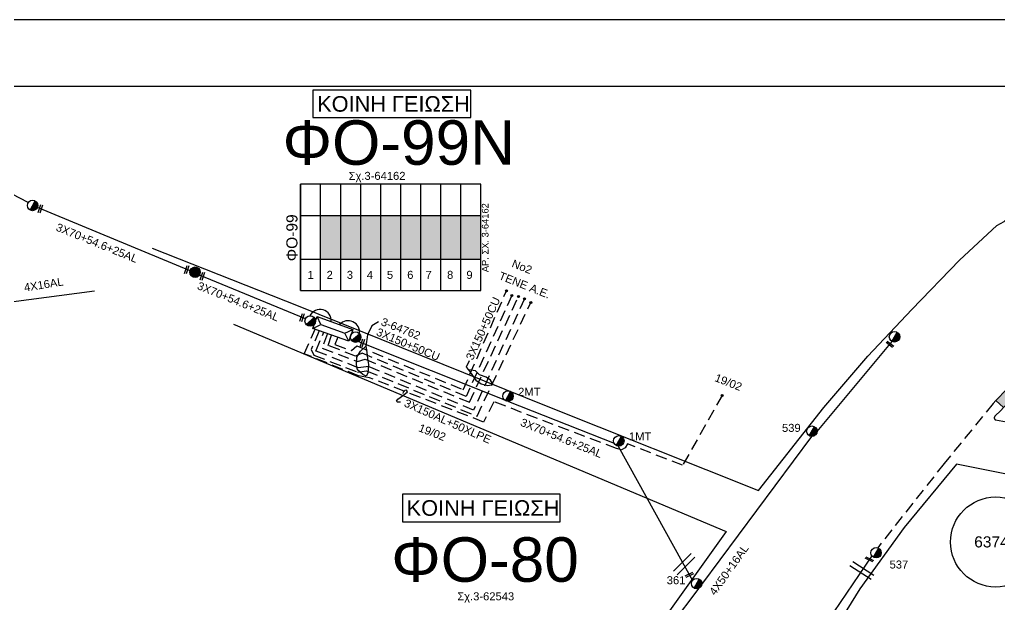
# Model space of a CAD drawing. Header units: millimetres. Extents: x 1113 to 5794, y 757 to 3537.
# Drawn here: x 1224.6 to 1445, y 1652.3 to 1783.7 of the extents above; entities that cross this region are included whole.
import ezdxf
from ezdxf.enums import TextEntityAlignment as Align

# ---------------------------------------------------------------- set-up
doc = ezdxf.new("R2010")
doc.units = ezdxf.units.MM
doc.linetypes.add('DASHED', pattern=[19.05, 12.7, -6.35])
for name, color, linetype in [('Link Box 4 Διευθύνσεων', 7, 'Continuous'), ('Άγνωστα', 7, 'Continuous'), ('Ασφαλειοκιβώτια Χ.Τ 9 αναχωρήσεων', 7, 'Continuous'), ('Γυμνά εναέρια ΧΤ και ΦΟΠ (3Φ)   4x50+16AL', 7, 'Continuous'), ('Εναέρια παροχή ΧΤ 4x16', 7, 'SYN_LINE'), ('Επιγραφές - Σχήματα', 7, 'Continuous'), ('Καλώδια ΧΤ   3x150+50CU', 7, 'DASHED'), ('Καλώδια ΧΤ   3x150AL+50XLPE', 7, 'DASHED'), ('Μηχανική τομή', 7, 'Continuous'), ('Στύλος Ξύλινος', 7, 'Continuous'), ('Στύλος Ξύλινος @ 1', 7, 'Continuous'), ('Στύλος ΦΜ', 7, 'Continuous'), ('Στύλος ΦΜ @ 1', 7, 'Continuous'), ('Συνδέσεις', 7, 'Continuous'), ('Συνεστραμμένα ΧΤ   3x70+54.6+25 AL', 7, 'SYN_LINE'), ('Τομή', 7, 'Continuous'), ('Υποσταθμός εναέριος 2 στύλων', 7, 'Continuous'), ('Υποσταθμός πόλεως', 7, 'Continuous'), ('Υπόβαθρο ΔΕΗ', 7, 'Continuous')]:
    doc.layers.add(name, color=color, linetype=linetype)
doc.styles.get("Standard").update_dxf_attribs({"font": 'arial.ttf'})
doc.linetypes.add('SYN_LINE', pattern='A,0.5,-0.0001,["/\\/\\/\\/",Standard,S=0.1,R=0,X=0,Y=-0.05],-0.25', length=0.7501)

# ---------------------------------------------------------------- blocks, each defined once
blk = doc.blocks.new('ΥΠΑΡΧΩΝ ΤΣΙΜΕΝΤΕΝΙΟΣ ΣΤΥΛΟΣ')
at = {"layer": 'Στύλος ΦΜ'}
blk.add_hatch(color=7, dxfattribs=at).paths.add_polyline_path([(-1.29, -2.28, 0.574793), (2.62, 0, 0.268822), (1.3, 2.27)])
at = {"layer": 'Στύλος ΦΜ', "color": 7}
blk.add_line((-1.29, -2.28), (1.3, 2.27), dxfattribs=at)
blk.add_circle((0, 0), 2.62, dxfattribs=at)
at = {"layer": 'Στύλος ΦΜ', "flags": 4}
for tag, p in [('ΑΡΙΘΜΟΣ', (-4.68, 8.05)), ('ΤΥΠΟΣ', (-4.91, 3.03))]:
    blk.add_attdef(tag, p, '', height=4, dxfattribs=at)
blk = doc.blocks.new('ΥΠΑΡΧΩΝ ΞΥΛΙΝΟΣ ΣΤΥΛΟΣ')
at = {"layer": 'Στύλος Ξύλινος'}
h = blk.add_hatch(color=7, dxfattribs=at)
h.paths.add_polyline_path([(-2.62, 0, 0.270008), (-1.29, -2.28), (1.3, 2.27, 0.576266)])
h.paths.add_polyline_path([(-1.29, -2.28, 0.574793), (2.62, 0, 0.268822), (1.3, 2.27)])
at = {"layer": 'Στύλος Ξύλινος', "color": 7}
blk.add_line((-1.29, -2.28), (1.3, 2.27), dxfattribs=at)
blk.add_circle((0, 0), 2.62, dxfattribs=at)
at = {"layer": 'Στύλος Ξύλινος', "flags": 4}
for tag, p in [('ΑΡΙΘΜΟΣ', (-4.91, 8.6)), ('ΤΥΠΟΣ', (-4.85, 3.39))]:
    blk.add_attdef(tag, p, '', height=4, dxfattribs=at)
blk = doc.blocks.new('ΥΠΟΣΤΑΘΜΟΣ ΕΝΑΕΡΙΟΣ ΕΠΙ 2 ΣΤΥΛΩΝ')
at = {"layer": 'Υποσταθμός εναέριος 2 στύλων', "linetype": 'Continuous'}
for points in [[(-11.97, -2.11, 0.574793), (-8.45, -0.07, 0.268822), (-9.64, 1.98)], [(9.68, -2.15, 0.574793), (13.19, -0.1, 0.268822), (12.01, 1.95)]]:
    blk.add_hatch(color=256, dxfattribs=at).paths.add_polyline_path(points)
for p, q in [((-11.97, -2.11), (-9.64, 1.98)), ((9.68, -2.15), (12.01, 1.95))]:
    blk.add_line(p, q, dxfattribs=at)
for centre in [(-10.81, -0.07), (10.84, -0.1)]:
    blk.add_circle(centre, 2.36, dxfattribs=at)
at = {"layer": 'Υποσταθμός πόλεως', "linetype": 'Continuous', "ltscale": 40}
blk.add_lwpolyline([(-8.57, 2.82), (8.57, 2.82), (8.57, -2.82), (-8.57, -2.82)], close=True, dxfattribs=at)
for points in [[(-5.75, 0), (-8.57, 2.82)], [(-8.57, -2.82), (-5.75, 0)], [(-5.75, 0), (5.75, 0)], [(5.75, 0), (8.57, 2.82)], [(8.57, -2.82), (5.75, 0)]]:
    blk.add_lwpolyline(points, dxfattribs=at)
at = {"layer": 'Υποσταθμός εναέριος 2 στύλων', "ltscale": 40, "flags": 1}
for tag, p in [('ΜΕΤΑΣΧΗΜΑΤΙΣΜΟΣ', (14.09, 2.51)), ('ΙΣΧΥΣ', (14.07, -0.28)), ('ΑΡΙΘΜΟΣ', (14.19, -3))]:
    blk.add_attdef(tag, p, '', height=1.8, dxfattribs=at)
blk = doc.blocks.new('LINK BOX 4 ΑΝΑΧΩΡΗΣΕΩΝ')
at = {"layer": 'Link Box 4 Διευθύνσεων', "ltscale": 40}
blk.add_hatch(color=256, dxfattribs=at).paths.add_polyline_path([(-3.54, 0), (-3.54, -4.67), (3.54, -4.67), (3.54, 0)])
for p, q in [((-3.54, 0), (-5.33, 0)), ((5.33, 0), (3.54, 0)), ((-3.54, -4.67), (-5.33, -4.67)), ((5.33, -4.67), (3.54, -4.67))]:
    blk.add_line(p, q, dxfattribs=at)
blk.add_lwpolyline([(-3.54, -4.67), (-3.54, 0), (3.54, 0), (3.54, -4.67)], close=True, dxfattribs=at)
blk = doc.blocks.new('ΜΗΧΑΝΙΚΗ ΤΟΜΗ')
at = {"layer": 'Μηχανική τομή', "ltscale": 40}
for p, q in [((-1.89, 0.78), (1.89, 0.78)), ((1.89, 0), (-1.89, 0))]:
    blk.add_line(p, q, dxfattribs=at)
blk = doc.blocks.new('ΤΟΜΗ')
at = {"layer": 'Τομή', "ltscale": 40}
for p, q in [((-5.68, 0), (5.68, 0)), ((5.68, -2.33), (-5.68, -2.33))]:
    blk.add_line(p, q, dxfattribs=at)
blk = doc.blocks.new('_ΣΥΝΔΕΣΗ')
at = {"layer": 'Συνδέσεις', "linetype": 'SYN_LINE', "ltscale": 40}
blk.add_hatch(color=256, dxfattribs=at).paths.add_polyline_path([(0.5, -0.01, 1), (-0.5, -0.01, 1)])
at = {"layer": 'Συνδέσεις'}
blk.add_circle((0, -0.01), 0.5, dxfattribs=at)
blk = doc.blocks.new('ΑΣΦΑΛΕΙΟΚΙΒΩΤΙΟ ΥΠΟΣΤΑΘΜΟΥ 9 ΑΝΑΧΩΡΗΣΕΩΝ')
at = {"layer": 'Ασφαλειοκιβώτια Χ.Τ 9 αναχωρήσεων', "ltscale": 40}
for p, q in [((-23.8, 40.36), (24.02, 40.36)), ((-9.72, 40.36), (-9.72, -40.64)), ((9.94, 40.36), (9.94, -40.64)), ((-23.8, 31.36), (24.02, 31.36)), ((-23.8, 22.36), (24.02, 22.36)), ((-23.8, 13.36), (24.02, 13.36)), ((-23.8, 4.36), (24.02, 4.36)), ((-23.8, -4.64), (24.02, -4.64)), ((-23.8, -13.64), (24.02, -13.64)), ((-23.8, -22.64), (24.02, -22.64)), ((-23.8, -31.64), (24.02, -31.64))]:
    blk.add_line(p, q, dxfattribs=at)
at = {"layer": 'Ασφαλειοκιβώτια Χ.Τ 9 αναχωρήσεων'}
blk.add_lwpolyline([(-23.8, -40.64), (24.02, -40.64), (24.02, 40.36), (-23.8, 40.36)], close=True, dxfattribs=at)
for s, p in [('1', (-18.61, 37.24)), ('2', (-18.61, 28.67)), ('3', (-18.61, 19.6)), ('4', (-18.61, 10.58)), ('5', (-18.61, 1.57)), ('6', (-18.61, -7.57)), ('7', (-18.61, -15.81)), ('8', (-18.61, -25.5)), ('9', (-18.61, -34.19))]:
    blk.add_text(s, height=3.6, rotation=270, dxfattribs=at).set_placement(p)
at = {"layer": 'Ασφαλειοκιβώτια Χ.Τ 9 αναχωρήσεων', "ltscale": 40}
for tag, height, p in [('ΟΝΟΜΑ', 5, (-0.16, 44.31)), ('ΚΕΙΜΕΝΟ 1', 2, (17.06, 35.59)), ('ΚΕΙΜΕΝΟ 2', 2, (17.06, 26.88)), ('ΚΕΙΜΕΝΟ 3', 2, (17.06, 17.69)), ('ΚΕΙΜΕΝΟ 4', 2, (17.06, 8.71)), ('ΚΕΙΜΕΝΟ 5', 2, (17.06, -0.13)), ('ΚΕΙΜΕΝΟ 6', 2, (17.06, -9.05)), ('ΚΕΙΜΕΝΟ 7', 2, (17.06, -18.13)), ('ΚΕΙΜΕΝΟ 8', 2, (17.06, -26.85)), ('ΚΕΙΜΕΝΟ 9', 2, (17.06, -35.99)), ('ΣΧ', 2, (-0.1, -42.64))]:
    blk.add_attdef(tag, text='', height=height, dxfattribs=at).set_placement(p, align=Align.MIDDLE_CENTER)

msp = doc.modelspace()

# ---------------------------------------------------------------- hatches: boundary and pattern name
at = {"layer": 'Επιγραφές - Σχήματα', "lineweight": -3}
h = msp.add_hatch(color=133, dxfattribs=at)
h.dxf.hatch_style = 1
h.paths.add_polyline_path([(1292.35, 1729.89), (1296.85, 1729.89), (1296.85, 1739.72), (1292.35, 1739.72)])
h = msp.add_hatch(color=5, dxfattribs=at)
h.dxf.hatch_style = 1
h.paths.add_polyline_path([(1296.85, 1729.89), (1301.35, 1729.89), (1301.35, 1739.72), (1296.85, 1739.72)])
h = msp.add_hatch(color=2, dxfattribs=at)
h.dxf.hatch_style = 1
h.paths.add_polyline_path([(1305.85, 1739.72), (1301.35, 1739.72), (1301.35, 1729.89), (1305.85, 1729.89)])
h = msp.add_hatch(color=6, dxfattribs=at)
h.dxf.hatch_style = 1
h.paths.add_polyline_path([(1310.35, 1739.72), (1305.85, 1739.72), (1305.85, 1729.89), (1310.35, 1729.89)])
h = msp.add_hatch(color=1, dxfattribs=at)
h.dxf.hatch_style = 1
h.paths.add_polyline_path([(1314.85, 1739.72), (1310.35, 1739.72), (1310.35, 1729.89), (1314.85, 1729.89)])
h = msp.add_hatch(color=30, dxfattribs=at)
h.dxf.hatch_style = 1
h.paths.add_polyline_path([(1314.85, 1729.89), (1319.35, 1729.89), (1319.35, 1739.72), (1314.85, 1739.72)])
h = msp.add_hatch(color=173, dxfattribs=at)
h.dxf.hatch_style = 1
h.paths.add_polyline_path([(1323.85, 1739.72), (1319.35, 1739.72), (1319.35, 1729.89), (1323.85, 1729.89)])
h = msp.add_hatch(color=85, dxfattribs=at)
h.dxf.hatch_style = 1
h.paths.add_polyline_path([(1328.35, 1739.72), (1323.85, 1739.72), (1323.85, 1729.89), (1328.35, 1729.89)])

# ---------------------------------------------------------------- linework, layer by layer
at = {"layer": 'Άγνωστα', "color": 62, "linetype": 'DASHED', "lineweight": -3, "ltscale": 0.2}
msp.add_lwpolyline([(1445.33, 1695.84), (1444.03, 1694.58, 0.505425), (1444.14, 1693.76), (1460.29, 1690.63), (1458.12, 1680.51), (1510.54, 1669.86)], format="xyb", dxfattribs=at)
at = {"layer": 'Γυμνά εναέρια ΧΤ και ΦΟΠ (3Φ)   4x50+16AL', "color": 30, "lineweight": -3}
for points in [[(1404.02, 1691.11), (1420.93, 1711.35)], [(1378.08, 1656.73), (1402.85, 1690.01)], [(1358.79, 1631.2), (1377.48, 1655.9)]]:
    msp.add_lwpolyline(points, dxfattribs=at)
at = {"layer": 'Γυμνά εναέρια ΧΤ και ΦΟΠ (3Φ)   4x50+16AL', "color": 133, "lineweight": -3}
msp.add_lwpolyline([(1416.33, 1663.19), (1403.52, 1644.29)], dxfattribs=at)
at = {"layer": 'Εναέρια παροχή ΧΤ 4x16', "color": 1, "lineweight": -3, "ltscale": 20}
msp.add_lwpolyline([(1222.72, 1720.3), (1241.49, 1722.77)], dxfattribs=at)
at = {"layer": 'Επιγραφές - Σχήματα', "lineweight": -3}
for points in [[(1112.77, 1783.73), (3154.51, 1783.73), (3154.51, 757.28), (1112.77, 757.28)], [(1127.77, 1768.73), (3139.51, 1768.73), (3139.51, 772.28), (1127.77, 772.28)]]:
    msp.add_lwpolyline(points, close=True, dxfattribs=at)
at = {"layer": 'Επιγραφές - Σχήματα', "color": 190, "lineweight": -3}
for points in [[(1290.61, 1761.7), (1326.12, 1761.7), (1326.12, 1767.87), (1290.61, 1767.87)], [(1310.74, 1670.85), (1346.25, 1670.85), (1346.25, 1677.03), (1310.74, 1677.03)]]:
    msp.add_lwpolyline(points, close=True, dxfattribs=at)
at = {"layer": 'Επιγραφές - Σχήματα', "lineweight": -3}
for points in [[(1305.33, 1715.78), (1303.88, 1714.91), (1302.91, 1712.89), (1302.5, 1710.28), (1302.71, 1708.87), (1302.91, 1707.51), (1303.12, 1706.2), (1302.97, 1704.21), (1302.57, 1703.58), (1301.8, 1703.95), (1300.64, 1704.97), (1300.43, 1706.15), (1300.48, 1707.82), (1301.34, 1709.16), (1302.5, 1710.28)], [(1325.72, 1707), (1325.05, 1705.58), (1325.59, 1704.99), (1327.28, 1702.65), (1328.43, 1701.82), (1329.94, 1701.48), (1331.14, 1701.67), (1330.57, 1702.63), (1329.59, 1703.31), (1328.11, 1703.84), (1327.15, 1704.79), (1325.59, 1704.99)], [(1310.31, 1697.71), (1309.62, 1697.74), (1309.41, 1697.98), (1309.73, 1698.36), (1311.09, 1699.34), (1311.89, 1700.06), (1311.67, 1700.41), (1311.28, 1700.33), (1310.89, 1699.97), (1310.8, 1699.64)]]:
    msp.add_lwpolyline(points, dxfattribs=at)
msp.add_circle((1444.16, 1666.28), 10.12, dxfattribs=at)
at = {"layer": 'Καλώδια ΧΤ   3x150+50CU', "color": 2, "lineweight": -3, "ltscale": 0.2}
msp.add_lwpolyline([(1293.87, 1713.13), (1292.69, 1709.84), (1300.67, 1706.83), (1302.36, 1707.41), (1325.8, 1697.69), (1336.85, 1721.48)], dxfattribs=at)
at = {"layer": 'Καλώδια ΧΤ   3x150+50CU', "color": 6, "lineweight": -3, "ltscale": 0.2}
msp.add_lwpolyline([(1335.34, 1721.71), (1325.07, 1699), (1301.72, 1708.73), (1300.19, 1708.07), (1294.01, 1710.49), (1294.8, 1712.81)], dxfattribs=at)
at = {"layer": 'Καλώδια ΧΤ   3x150+50CU', "color": 1, "lineweight": -3, "ltscale": 0.2}
msp.add_lwpolyline([(1296.19, 1712.31), (1295.57, 1710.68), (1299.3, 1709.34), (1300.49, 1710.4), (1324.41, 1700.51), (1334.17, 1722.77)], dxfattribs=at)
at = {"layer": 'Καλώδια ΧΤ   3x150+50CU', "color": 173, "lineweight": -3, "ltscale": 0.2}
msp.add_lwpolyline([(1292.05, 1713.78), (1290.24, 1709.56), (1290.85, 1708.27), (1300.66, 1704.49), (1302.69, 1704.78), (1327.53, 1694.57), (1339.6, 1720.1)], dxfattribs=at)
at = {"layer": 'Καλώδια ΧΤ   3x150+50CU', "color": 30, "lineweight": -3, "ltscale": 0.2}
msp.add_lwpolyline([(1338.2, 1720.98), (1326.72, 1695.92), (1303.2, 1705.71), (1300.82, 1705.46), (1291.3, 1709.21), (1293.04, 1713.43)], dxfattribs=at)
at = {"layer": 'Καλώδια ΧΤ   3x150AL+50XLPE', "color": 85, "lineweight": -3, "ltscale": 0.2}
msp.add_lwpolyline([(1382.66, 1699.23), (1373.75, 1683.53), (1361.34, 1688.37), (1360.85, 1687.49), (1359.99, 1687.04), (1358.92, 1687.3), (1331.31, 1697.81), (1329.01, 1693.25), (1303.31, 1703.22), (1300.86, 1703.67), (1288.67, 1708.6), (1291.11, 1714.11)], dxfattribs=at)
at = {"layer": 'Καλώδια ΧΤ   3x150AL+50XLPE', "color": 62, "lineweight": -3, "ltscale": 0.2}
msp.add_lwpolyline([(1443.63, 1697.44), (1432.64, 1683.94), (1417.65, 1664.99)], dxfattribs=at)
at = {"layer": 'Συνεστραμμένα ΧΤ   3x70+54.6+25 AL', "color": 133, "lineweight": -3, "ltscale": 20}
for points in [[(1226.56, 1742.58), (1208.94, 1751.75)], [(1262.96, 1727.22), (1228.63, 1741.47)], [(1288.92, 1716.43), (1265.09, 1726.31)]]:
    msp.add_lwpolyline(points, dxfattribs=at)
at = {"layer": 'Συνεστραμμένα ΧΤ   3x70+54.6+25 AL', "color": 5, "lineweight": -3, "ltscale": 20}
for points in [[(1300.86, 1711.36), (1333.58, 1698.33)], [(1334.59, 1697.9), (1358.37, 1688.51)], [(1359.24, 1687.86), (1375.97, 1657.64)]]:
    msp.add_lwpolyline(points, dxfattribs=at)
at = {"layer": 'Συνεστραμμένα ΧΤ   3x70+54.6+25 AL', "color": 133, "lineweight": -3, "ltscale": 20}
msp.add_arc((1292.21, 1716.02), 2.53, 355.3477, 153.77, dxfattribs=at)
at = {"layer": 'Συνεστραμμένα ΧΤ   3x70+54.6+25 AL', "color": 5, "lineweight": -3, "ltscale": 20}
msp.add_arc((1298.55, 1713.47), 2.56, 351.8609, 139.0028, dxfattribs=at)
at = {"layer": 'Υπόβαθρο ΔΕΗ', "lineweight": -3}
msp.add_lwpolyline([(1254.46, 1732.37), (1287.29, 1719.37), (1343.09, 1696.88), (1390.84, 1677.87), (1405.51, 1696.52), (1415.42, 1708.04), (1425.35, 1718.56), (1436.06, 1729.66), (1444.48, 1737.43), (1446.08, 1738.31), (1451.8, 1744.03), (1458.76, 1752.71), (1464.22, 1760.22), (1466.74, 1764.46)], dxfattribs=at)
msp.add_lwpolyline([(1272.75, 1715.25), (1383.57, 1668.67), (1363.71, 1640.82), (1353.32, 1625.27), (1342.4, 1606.72, -0.586041), (1328.24, 1604.28), (1313.37, 1619.87)], format="xyb", dxfattribs=at)
msp.add_lwpolyline([(1620.97, 1582.38), (1630.63, 1648.3), (1590.44, 1654.7), (1538.74, 1663.28), (1538.74, 1663.28), (1507.89, 1669.28), (1449.65, 1680.94), (1435.39, 1683.78), (1423.57, 1669.55), (1413.64, 1655.78), (1406.78, 1644.75), (1401.97, 1635.4), (1414.01, 1632.24), (1468.63, 1618.15), (1544.28, 1599.74), (1554.8, 1597.37), (1620.97, 1582.38)], close=True, dxfattribs=at)

# ---------------------------------------------------------------- block references
at = {"layer": 'Link Box 4 Διευθύνσεων', "lineweight": -3, "xscale": 0.4999999999999488, "yscale": 0.4999999999999488, "zscale": 0.4999999999999488, "rotation": 46.75879397338471}
msp.add_blockref('LINK BOX 4 ΑΝΑΧΩΡΗΣΕΩΝ', (1445.46, 1699.38), dxfattribs=at)
at = {"layer": 'Ασφαλειοκιβώτια Χ.Τ 9 αναχωρήσεων', "lineweight": -3}
ref = msp.add_blockref('ΑΣΦΑΛΕΙΟΚΙΒΩΤΙΟ ΥΠΟΣΤΑΘΜΟΥ 9 ΑΝΑΧΩΡΗΣΕΩΝ', (1308.03, 1734.75), dxfattribs=dict(at, xscale=0.5, yscale=0.5, zscale=0.5, rotation=90))
ref.add_attrib('ΟΝΟΜΑ', 'ΦΟ-99', dxfattribs={"ltscale": 40, "height": 2.5, "rotation": 90}).set_placement((1285.88, 1734.67), align=Align.MIDDLE_CENTER)
ref.add_attrib('ΣΧ', 'ΑΡ. ΣΧ. 3-64162', dxfattribs={"ltscale": 40, "height": 1.5, "rotation": 90}).set_placement((1329.36, 1734.7), align=Align.MIDDLE_CENTER)
at = {"layer": 'Μηχανική τομή', "lineweight": -3}
for p, xscale, yscale, zscale, rotation in [((1229.46, 1741.13), 0.49999999999996, 0.49999999999996, 0.49999999999996, 70.83413847928409), ((1262.39, 1727.45), 0.49999999999996, 0.49999999999996, 0.49999999999996, 70.83413847928409), ((1265.92, 1725.96), 0.49999999999996, 0.49999999999996, 0.49999999999996, 70.83413847928409), ((1288.34, 1716.67), 0.49999999999996, 0.49999999999996, 0.49999999999996, 70.83413847928409), ((1301.9, 1710.95), 0.49999999999996, 0.49999999999996, 0.49999999999996, 70.83413847928409), ((1420.27, 1710.56), 0.5000000000001195, 0.5000000000001195, 0.5000000000001195, 322.0389958531547), ((1415.67, 1662.21), 0.500000000000032, 0.500000000000032, 0.500000000000032, 334.6600295682425), ((1375.37, 1658.73), 0.4999999999999763, 0.4999999999999763, 0.4999999999999763, 26.85890224649029)]:
    msp.add_blockref('ΜΗΧΑΝΙΚΗ ΤΟΜΗ', p, dxfattribs=dict(at, xscale=xscale, yscale=yscale, zscale=zscale, rotation=rotation))
at = {"layer": 'Στύλος Ξύλινος @ 1', "lineweight": -3, "ltscale": 40, "xscale": 0.4499999999998181, "yscale": 0.4499999999998181, "zscale": 0.4499999999998181}
msp.add_blockref('ΥΠΑΡΧΩΝ ΞΥΛΙΝΟΣ ΣΤΥΛΟΣ', (1264.1, 1726.94), dxfattribs=at)
at = {"layer": 'Στύλος ΦΜ @ 1', "lineweight": -3, "ltscale": 40, "xscale": 0.4499999999998181, "yscale": 0.4499999999998181, "zscale": 0.4499999999998181}
for p in [(1227.55, 1741.95), (1421.44, 1712.41)]:
    msp.add_blockref('ΥΠΑΡΧΩΝ ΤΣΙΜΕΝΤΕΝΙΟΣ ΣΤΥΛΟΣ', p, dxfattribs=at)
at = {"layer": 'Στύλος ΦΜ @ 1', "lineweight": -3, "ltscale": 40}
ref = msp.add_blockref('ΥΠΑΡΧΩΝ ΤΣΙΜΕΝΤΕΝΙΟΣ ΣΤΥΛΟΣ', (1334.49, 1699.07), dxfattribs=dict(at, xscale=0.4499999999998181, yscale=0.4499999999998181, zscale=0.4499999999998181))
ref.add_attrib('ΤΥΠΟΣ', '2MT', (1336.77, 1699.16), dxfattribs={"layer": 'Στύλος ΦΜ', "height": 1.8, "flags": 4})
ref = msp.add_blockref('ΥΠΑΡΧΩΝ ΤΣΙΜΕΝΤΕΝΙΟΣ ΣΤΥΛΟΣ', (1402.84, 1691.19), dxfattribs=dict(at, xscale=0.4499999999998181, yscale=0.4499999999998181, zscale=0.4499999999998181))
ref.add_attrib('ΤΥΠΟΣ', '539', (1396.13, 1691.04), dxfattribs={"layer": 'Στύλος ΦΜ', "height": 1.8, "flags": 4})
ref = msp.add_blockref('ΥΠΑΡΧΩΝ ΤΣΙΜΕΝΤΕΝΙΟΣ ΣΤΥΛΟΣ', (1359.42, 1689.02), dxfattribs=dict(at, xscale=0.4499999999998181, yscale=0.4499999999998181, zscale=0.4499999999998181))
ref.add_attrib('ΤΥΠΟΣ', '1MT', (1361.7, 1689.12), dxfattribs={"layer": 'Στύλος ΦΜ', "height": 1.8, "flags": 4})
ref = msp.add_blockref('ΥΠΑΡΧΩΝ ΤΣΙΜΕΝΤΕΝΙΟΣ ΣΤΥΛΟΣ', (1417.29, 1663.87), dxfattribs=dict(at, xscale=0.4499999999998181, yscale=0.4499999999998181, zscale=0.4499999999998181))
ref.add_attrib('ΤΥΠΟΣ', '537', (1420.32, 1660.32), dxfattribs={"layer": 'Στύλος ΦΜ', "height": 1.8, "flags": 4})
ref = msp.add_blockref('ΥΠΑΡΧΩΝ ΤΣΙΜΕΝΤΕΝΙΟΣ ΣΤΥΛΟΣ', (1376.92, 1656.93), dxfattribs=dict(at, xscale=0.4499999999998181, yscale=0.4499999999998181, zscale=0.4499999999998181))
ref.add_attrib('ΤΥΠΟΣ', '361', (1370.2, 1656.79), dxfattribs={"layer": 'Στύλος ΦΜ', "height": 1.8, "flags": 4})
at = {"layer": 'Συνδέσεις', "lineweight": -3, "xscale": 0.4499999999998181, "yscale": 0.4499999999998181, "zscale": 0.4499999999998181}
for p in [(1334.17, 1722.77), (1335.34, 1721.71), (1336.85, 1721.48), (1338.2, 1720.98), (1339.6, 1720.1), (1382.66, 1699.23)]:
    msp.add_blockref('_ΣΥΝΔΕΣΗ', p, dxfattribs=at)
at = {"layer": 'Τομή', "lineweight": -3}
for p, xscale, yscale, zscale, rotation in [((1373.72, 1661.7), 0.5000000000000601, 0.5000000000000601, 0.5000000000000601, 44.98415109764791), ((1414.42, 1660.37), 0.5000000000000634, 0.5000000000000634, 0.5000000000000634, 326.9056973139116)]:
    msp.add_blockref('ΤΟΜΗ', p, dxfattribs=dict(at, xscale=xscale, yscale=yscale, zscale=zscale, rotation=rotation))
at = {"layer": 'Υποσταθμός εναέριος 2 στύλων', "lineweight": -3, "xscale": 0.5000000000000302, "yscale": 0.5000000000000302, "zscale": 0.5000000000000302, "rotation": 340.5178256999772}
msp.add_blockref('ΥΠΟΣΤΑΘΜΟΣ ΕΝΑΕΡΙΟΣ ΕΠΙ 2 ΣΤΥΛΩΝ', (1295.1, 1714.19), dxfattribs=at)

# ---------------------------------------------------------------- texts
at = {"layer": 'Γυμνά εναέρια ΧΤ και ΦΟΠ (3Φ)   4x50+16AL', "color": 7, "lineweight": -3, "insert": (1379.6, 1655.17), "char_height": 1.8, "width": 168.3718, "attachment_point": 1, "rotation": 54.5217}
msp.add_mtext('4X50+16AL', dxfattribs=at)
at = {"layer": 'Εναέρια παροχή ΧΤ 4x16', "color": 7, "lineweight": -3, "insert": (1225.48, 1724.35), "char_height": 1.8, "width": 168.3718, "attachment_point": 1, "rotation": 9.0853}
msp.add_mtext('4X16AL', dxfattribs=at)
at = {"layer": 'Επιγραφές - Σχήματα', "color": 190, "lineweight": -3, "char_height": 3.5, "width": 35.1311, "attachment_point": 1}
for insert in [(1291.56, 1766.53), (1311.69, 1675.68)]:
    msp.add_mtext('KOINH ΓΕΙΩΣΗ', dxfattribs=dict(at, insert=insert))
at = {"layer": 'Επιγραφές - Σχήματα', "color": 7, "lineweight": -3, "attachment_point": 1}
for s, insert, char_height, width in [('ΦΟ-99Ν', (1283.77, 1761.09), 10, 168.3718), ('Σχ.3-64162', (1298.63, 1749.5), 1.8, 19.2276), ('ΦΟ-80', (1308.22, 1667.34), 10, 168.3718), ('Σχ.3-62543', (1323.08, 1654.97), 1.8, 14.479)]:
    msp.add_mtext(s, dxfattribs=dict(at, insert=insert, char_height=char_height, width=width))
at = {"layer": 'Επιγραφές - Σχήματα', "color": 7, "lineweight": -3, "char_height": 1.8, "width": 168.3718, "attachment_point": 1, "rotation": 338.456}
for s, insert in [('No2', (1335.83, 1729.85)), ('ΤΕΝΕ Α.Ε.', (1332.91, 1727.11)), ('3-64762', (1306.42, 1716.77)), ('19/02', (1381.48, 1704.19)), ('19/02', (1314.86, 1692.92))]:
    msp.add_mtext(s, dxfattribs=dict(at, insert=insert))
at = {"layer": 'Επιγραφές - Σχήματα', "lineweight": -3, "insert": (1439.36, 1667.56), "char_height": 2.5, "width": 6.05, "attachment_point": 1}
msp.add_mtext('63742', dxfattribs=at)
at = {"layer": 'Καλώδια ΧΤ   3x150+50CU', "color": 7, "lineweight": -3, "char_height": 1.8, "width": 168.3718, "attachment_point": 1}
for insert, rotation in [((1324.93, 1707.74), 65.6835), ((1305.39, 1714.48), 337.2378)]:
    msp.add_mtext('3X150+50CU', dxfattribs=dict(at, insert=insert, rotation=rotation))
at = {"layer": 'Καλώδια ΧΤ   3x150AL+50XLPE', "color": 7, "lineweight": -3, "insert": (1320.93, 1693.41), "char_height": 1.8, "width": 27.8484, "attachment_point": 5, "rotation": 336.146}
msp.add_mtext('3X150AL+50XLPE', dxfattribs=at)
at = {"layer": 'Συνεστραμμένα ΧΤ   3x70+54.6+25 AL', "color": 7, "lineweight": -3, "char_height": 1.8, "width": 168.3718, "attachment_point": 1, "rotation": 337.9109}
for insert in [(1233.3, 1738.03), (1265.09, 1724.87), (1337.78, 1694.17)]:
    msp.add_mtext('3X70+54.6+25AL', dxfattribs=dict(at, insert=insert))

doc.saveas('drawing.dxf')
